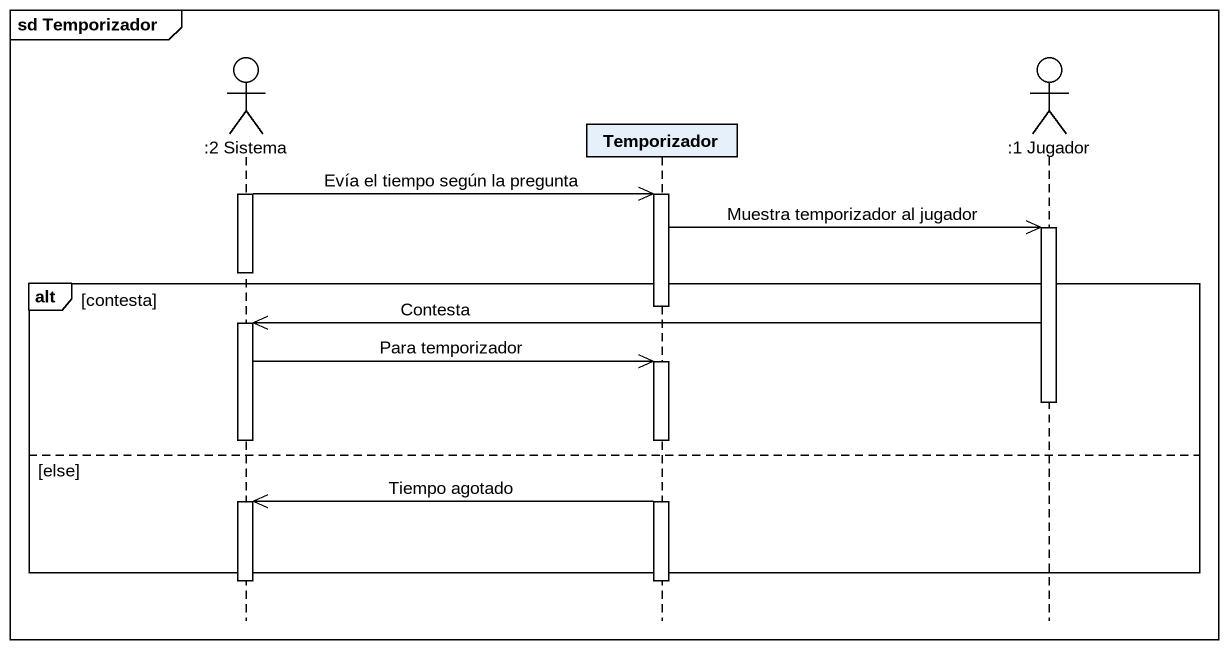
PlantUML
@startuml
mainframe sd Temporizador
hide footbox
actor ":2 Sistema" as a2_Sistema
participant Temporizador
actor ":1 Jugador" as a1_Jugador

activate a2_Sistema
a2_Sistema ->> Temporizador : Evía el tiempo según la pregunta
activate Temporizador
Temporizador ->> a1_Jugador : Muestra temporizador al jugador
activate a1_Jugador
deactivate a2_Sistema
alt contesta
  deactivate Temporizador
  a1_Jugador ->> a2_Sistema : Contesta
  activate a2_Sistema
  a2_Sistema ->> Temporizador : Para temporizador
  activate Temporizador
  deactivate a1_Jugador
  deactivate a2_Sistema
else else
  Temporizador ->> a2_Sistema : Tiempo agotado
  activate a2_Sistema
end
deactivate a2_Sistema
deactivate Temporizador
@enduml
